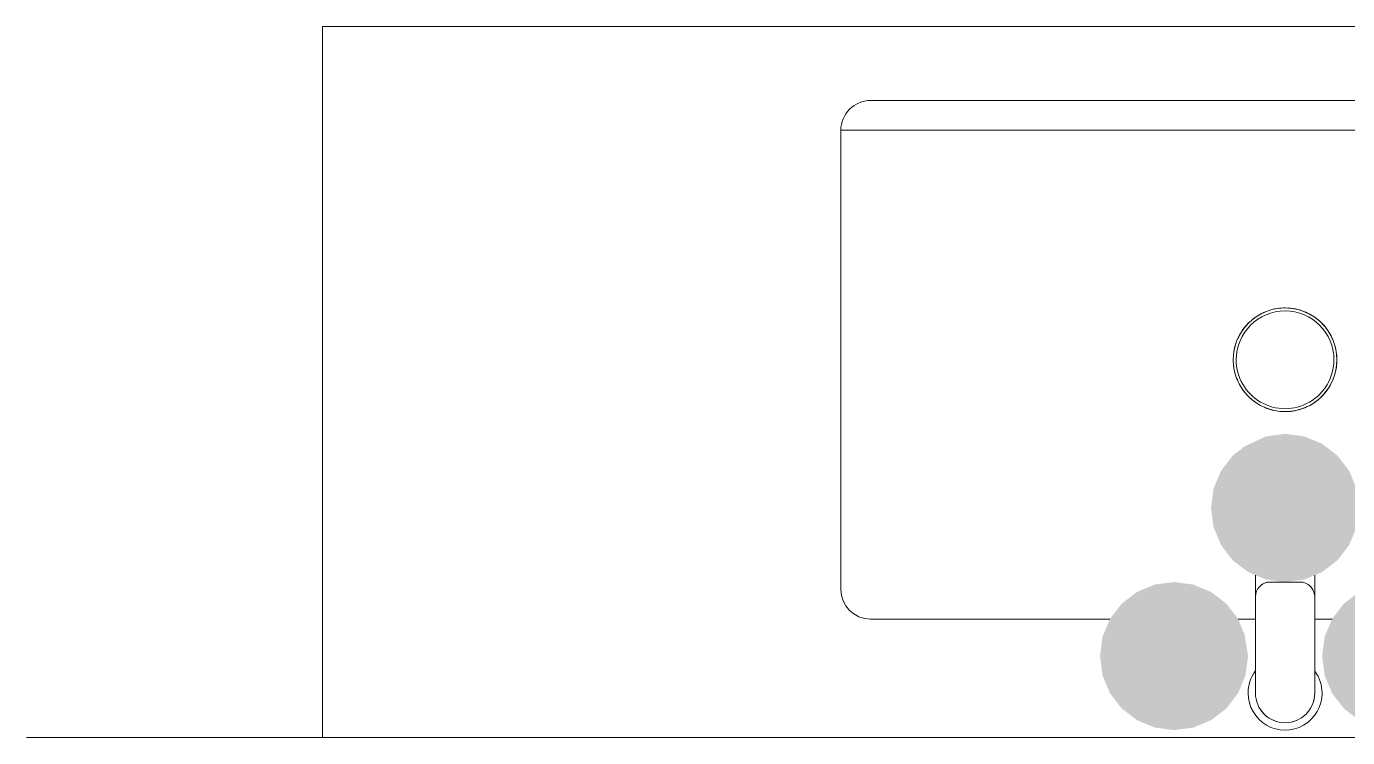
# Model space of a CAD drawing. Header units: millimetres. Extents: x -5016 to 63381, y -6019 to 88916.
# Drawn here: x 13300 to 14192, y 46470 to 46950 of the extents above; entities that cross this region are included whole.
import ezdxf

# ---------------------------------------------------------------- set-up
doc = ezdxf.new("R2010")
doc.units = ezdxf.units.MM
for name, color, linetype, lineweight in [('A-DETL-GENF', 9, 'Continuous', 13), ('A-GLAZ', 8, 'Continuous', 13), ('I-FURN', 9, 'Continuous', 13), ('P-SANR-FIXT', 9, 'Continuous', 13), ('АР_подложка', 8, 'Continuous', 13)]:
    doc.layers.add(name, color=color, linetype=linetype, lineweight=lineweight)

# ---------------------------------------------------------------- blocks, each defined once
blk = doc.blocks.new('INT 16 Тумба с раковиной - INT 16 Тумба с раковиной 2-1564531-Этаж 2 - Планировка')
at = {"layer": 'I-FURN'}
blk.add_line((-800, -180), (-200, -180), dxfattribs=at)
blk = doc.blocks.new('INT 16 Смеситель - INT 16 Смеситель-1566569-Этаж 2 - Планировка')
at = {"layer": 'P-SANR-FIXT'}
for p, q in [((-20, 0), (-20, -65)), ((20, -65), (20, 0)), ((-20, -65), (-20, -79.63)), ((20, -79.63), (20, -65)), ((-10, -75), (10, -75))]:
    blk.add_line(p, q, dxfattribs=at)
for centre, radius, start, end in [((0, 0), 25, 360, 180), ((0, 0), 20, 90, 180), ((0, 0), 20, 90, 113.3697), ((0, 0), 20, 66.6303, 113.3697), ((0, 0), 20, 360, 90), ((0, 0), 20, 66.6303, 90), ((0, 0), 20, 143.73116, 165), ((0, 0), 20, 143.73116, 165), ((0, 0), 20, 30, 50.46886), ((0, 0), 20, 30, 50.46886), ((0, 0), 25, 180, 216.232), ((0, 0), 25, 323.768, 360), ((-10, -65), 10, 180, 270), ((-10, -65), 10, 180, 255), ((10, -65), 10, 270, 360), ((10, -65), 10, 285, 330)]:
    blk.add_arc(centre, radius, start, end, dxfattribs=at)
blk = doc.blocks.new('INT 16 Раковина - INT 16 Раковина-V2-Этаж 2 - Планировка')
at = {"layer": 'A-DETL-GENF', "true_color": 0x0000ff}
blk.add_hatch(color=5, dxfattribs=at).paths.add_polyline_path([(-75, 250), (-87.94, 248.3), (-100, 243.3), (-110.36, 235.36), (-118.3, 225), (-123.3, 212.94), (-125, 200), (-123.3, 187.06), (-118.3, 175), (-110.36, 164.64), (-100, 156.7), (-87.94, 151.7), (-75, 150), (-62.06, 151.7), (-50, 156.7), (-39.64, 164.64), (-31.7, 175), (-26.7, 187.06), (-25, 200), (-26.7, 212.94), (-31.7, 225), (-39.64, 235.36), (-50, 243.3), (-62.06, 248.3)])
at = {"layer": 'A-DETL-GENF', "true_color": 0xff0000}
blk.add_hatch(color=1, dxfattribs=at).paths.add_polyline_path([(75, 250), (62.06, 248.3), (50, 243.3), (39.64, 235.36), (31.7, 225), (26.7, 212.94), (25, 200), (27.33, 185.54), (31.7, 175), (39.64, 164.64), (50, 156.7), (62.06, 151.7), (75, 150), (87.94, 151.7), (100, 156.7), (110.36, 164.64), (118.3, 175), (123.3, 187.06), (125, 200), (123.3, 212.94), (118.3, 225), (110.36, 235.36), (100, 243.3), (87.94, 248.3)])
at = {"layer": 'A-DETL-GENF', "true_color": 0x008000}
blk.add_hatch(color=96, dxfattribs=at).paths.add_polyline_path([(0, 150), (-12.94, 148.3), (-25, 143.3), (-35.36, 135.36), (-43.3, 125), (-48.3, 112.94), (-50, 100), (-48.3, 87.06), (-43.3, 75), (-35.36, 64.64), (-25, 56.7), (-12.94, 51.7), (0, 50), (12.94, 51.7), (27.33, 58.49), (35.36, 64.64), (43.3, 75), (48.3, 87.06), (50, 100), (48.3, 112.94), (43.3, 125), (35.36, 135.36), (25, 143.3), (12.94, 148.3)])
at = {"layer": 'P-SANR-FIXT'}
for p, q in [((650, 255), (650, -225)), ((-20, 175), (-31.7, 175)), ((31.7, 175), (20, 175)), ((280, 175), (118.3, 175)), ((300, -155), (300, 155)), ((-280, -175), (280, -175)), ((650, -225), (-650, -225))]:
    blk.add_line(p, q, dxfattribs=at)
at = {"layer": 'P-SANR-FIXT', "flags": 128}
for points in [[(35, 0), (34.97, 1.4), (34.89, 2.8), (34.75, 4.19), (34.55, 5.58), (34.3, 6.95), (34, 8.32), (33.64, 9.67), (33.22, 11.01), (32.76, 12.33), (32.24, 13.63), (31.67, 14.91), (31.04, 16.16), (30.37, 17.39), (29.65, 18.59), (28.89, 19.76), (28.07, 20.9), (27.22, 22.01), (26.31, 23.08), (25.37, 24.11), (24.38, 25.11), (23.36, 26.06), (22.3, 26.98), (21.2, 27.85), (20.07, 28.67), (18.91, 29.45), (17.72, 30.18), (16.5, 30.87), (15.25, 31.5), (13.98, 32.09), (12.68, 32.62), (11.37, 33.1), (10.04, 33.53), (8.69, 33.91), (7.32, 34.23), (5.95, 34.49), (4.56, 34.7), (3.17, 34.86), (1.78, 34.95), (0.38, 35), (-1.02, 34.99), (-2.42, 34.92), (-3.81, 34.79), (-5.2, 34.61), (-6.58, 34.38), (-7.95, 34.08), (-9.31, 33.74), (-10.65, 33.34), (-11.98, 32.89), (-13.28, 32.38), (-14.57, 31.83), (-15.83, 31.22), (-17.06, 30.56), (-18.27, 29.85), (-19.45, 29.1), (-20.6, 28.3), (-21.71, 27.45), (-22.79, 26.56), (-23.84, 25.63), (-24.84, 24.65), (-25.81, 23.64), (-26.73, 22.59), (-27.62, 21.5), (-28.45, 20.38), (-29.25, 19.23), (-29.99, 18.04), (-30.69, 16.83), (-31.34, 15.59), (-31.94, 14.32), (-32.48, 13.03), (-32.98, 11.72), (-33.42, 10.4), (-33.81, 9.05), (-34.14, 7.69), (-34.42, 6.32), (-34.65, 4.94), (-34.82, 3.55), (-34.93, 2.15), (-34.99, 0.76), (-35, 0)], [(-35, 0), (-34.97, -1.4), (-34.89, -2.8), (-34.75, -4.19), (-34.55, -5.58), (-34.3, -6.95), (-34, -8.32), (-33.64, -9.67), (-33.22, -11.01), (-32.76, -12.33), (-32.24, -13.63), (-31.67, -14.91), (-31.04, -16.16), (-30.37, -17.39), (-29.65, -18.59), (-28.89, -19.76), (-28.07, -20.9), (-27.22, -22.01), (-26.31, -23.08), (-25.37, -24.11), (-24.38, -25.11), (-23.36, -26.06), (-22.3, -26.98), (-21.2, -27.85), (-20.07, -28.67), (-18.91, -29.45), (-17.72, -30.18), (-16.5, -30.87), (-15.25, -31.5), (-13.98, -32.09), (-12.68, -32.62), (-11.37, -33.1), (-10.04, -33.53), (-8.69, -33.91), (-7.32, -34.23), (-5.95, -34.49), (-4.56, -34.7), (-3.17, -34.86), (-1.78, -34.95), (-0.38, -35), (1.02, -34.99), (2.42, -34.92), (3.81, -34.79), (5.2, -34.61), (6.58, -34.38), (7.95, -34.08), (9.31, -33.74), (10.65, -33.34), (11.98, -32.89), (13.28, -32.38), (14.57, -31.83), (15.83, -31.22), (17.06, -30.56), (18.27, -29.85), (19.45, -29.1), (20.6, -28.3), (21.71, -27.45), (22.79, -26.56), (23.84, -25.63), (24.84, -24.65), (25.81, -23.64), (26.73, -22.59), (27.62, -21.5), (28.45, -20.38), (29.25, -19.23), (29.99, -18.04), (30.69, -16.83), (31.34, -15.59), (31.94, -14.32), (32.48, -13.03), (32.98, -11.72), (33.42, -10.4), (33.81, -9.05), (34.14, -7.69), (34.42, -6.32), (34.65, -4.94), (34.82, -3.55), (34.93, -2.15), (34.99, -0.76), (35, 0)]]:
    blk.add_lwpolyline(points, dxfattribs=at)
at = {"layer": 'P-SANR-FIXT'}
for centre, radius, start, end in [((280, 155), 20, 0, 90), ((0, 0), 35, 0, 180), ((0, 0), 33, 360, 180), ((0, 0), 35, 180, 0), ((0, 0), 33, 180, 360), ((280, -155), 20, 270, 0)]:
    blk.add_arc(centre, radius, start, end, dxfattribs=at)
blk = doc.blocks.new('INT 20 Подоконник - Подоконник внутри-1566579-Этаж 2 - Планировка')
at = {"layer": 'A-GLAZ'}
blk.add_line((-900, -290), (800, -290), dxfattribs=at)
blk = doc.blocks.new('АР_plan2')
at = {"layer": 'A-GLAZ', "rotation": 180}
blk.add_blockref('INT 20 Подоконник - Подоконник внутри-1566579-Этаж 2 - Планировка', (16268.19, 10852.64), dxfattribs=at)
at = {"layer": 'I-FURN', "rotation": 180}
blk.add_blockref('INT 16 Тумба с раковиной - INT 16 Тумба с раковиной 2-1564531-Этаж 2 - Планировка', (15818.19, 11372.64), dxfattribs=at)
at = {"layer": 'P-SANR-FIXT', "rotation": 180}
for name, p in [('INT 16 Раковина - INT 16 Раковина-V2-Этаж 2 - Планировка', (16318.19, 11397.64)), ('INT 16 Смеситель - INT 16 Смеситель-1566569-Этаж 2 - Планировка', (16318.19, 11172.64))]:
    blk.add_blockref(name, p, dxfattribs=at)

msp = doc.modelspace()

# ---------------------------------------------------------------- block references
at = {"layer": 'АР_подложка'}
msp.add_blockref('АР_plan2', (-2168, 35327), dxfattribs=at)

doc.saveas('drawing.dxf')
